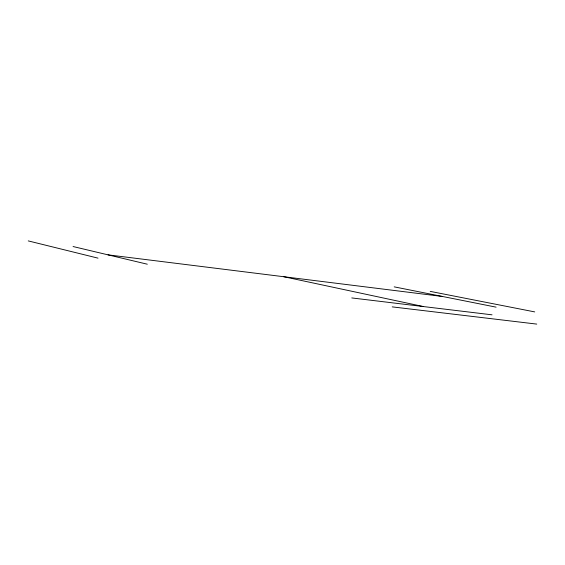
<?xml version="1.0" encoding="UTF-8"?>
<svg xmlns="http://www.w3.org/2000/svg" width="565" height="565" viewBox="0 0 565 565"><rect width="100%" height="100%" fill="white"/><g stroke="black" fill="none" stroke-linecap="round" stroke-linejoin="round"><path stroke-width="0.85" d="M392.23 306.88L536.75 324.098M351.776 297.932L492.037 314.825M108.042 254.857L442.501 296.477M430.212 291.378L534.716 311.901M394.208 286.858L496.098 307.148M283.842 276.73L423.489 306.569M73.062 246.531L147.303 264.208M28.25 240.902L97.999 258.141"/></g></svg>
